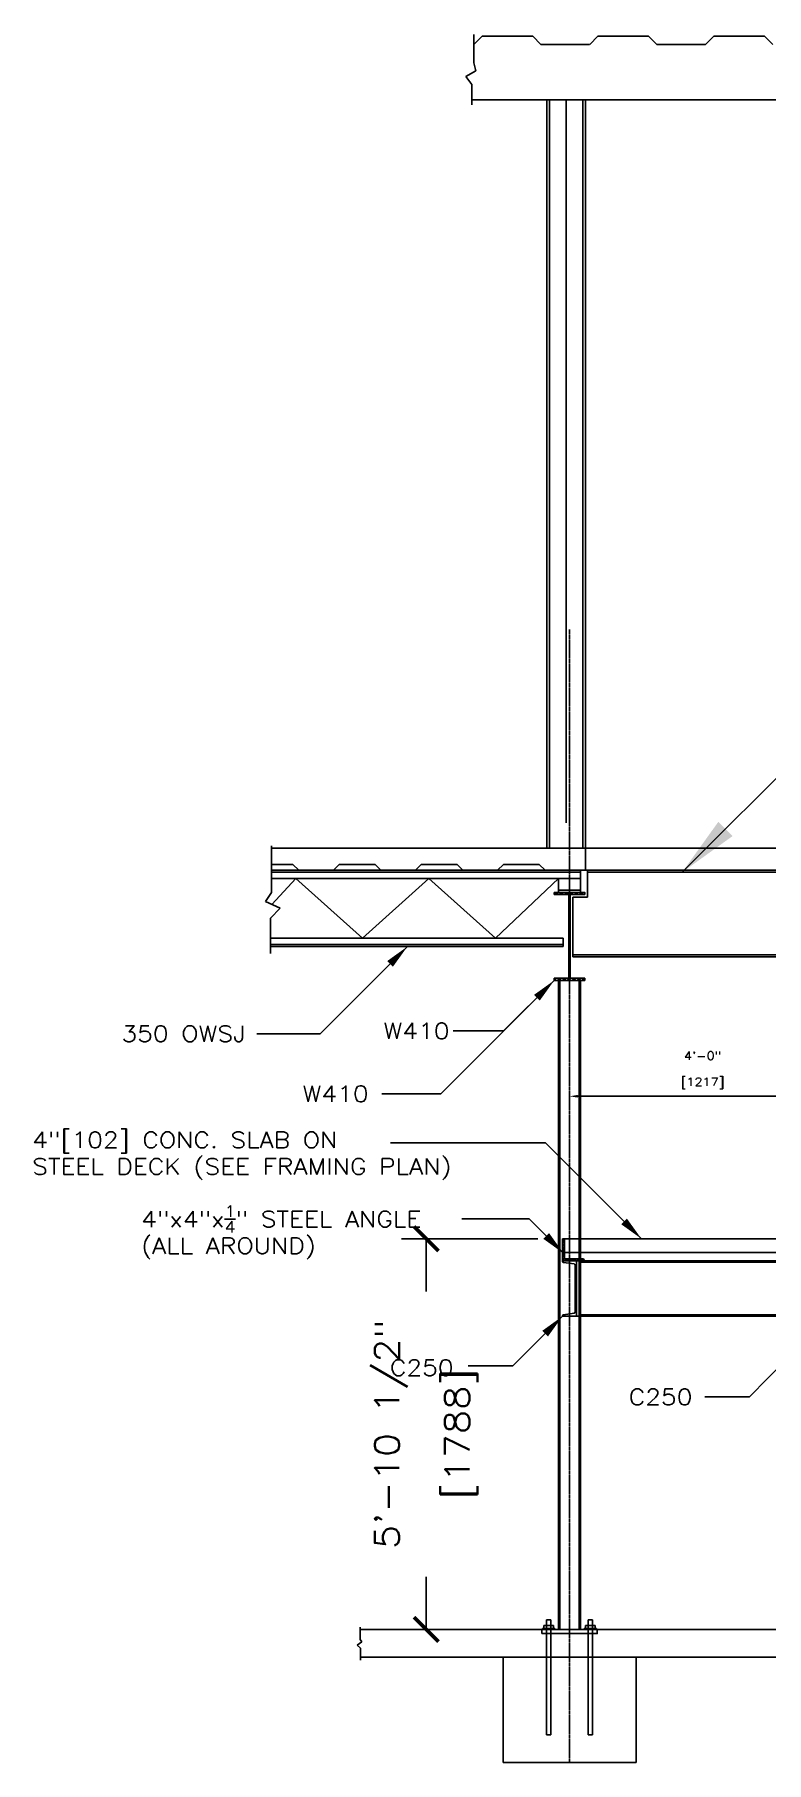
# Model space of a CAD drawing. Header units: millimetres. Extents: x 15440 to 33295, y -830 to 7310.
# Drawn here: x 15440 to 18794, y -610 to 7310 of the extents above; entities that cross this region are included whole.
import ezdxf

# ---------------------------------------------------------------- set-up
doc = ezdxf.new("R2010")
doc.units = ezdxf.units.MM
doc.header["$MEASUREMENT"] = 0
doc.linetypes.add('CENTER', pattern=[2, 1.25, -0.25, 0.25, -0.25])
for name, color, linetype in [('Arch_Detail_ANNOT_48', 7, 'Continuous'), ('Arch_Detail_DIM_48', 7, 'Continuous'), ('Arch_Section_Wall', 131, 'Continuous'), ('C-241-1', 241, 'Continuous'), ('CENTER', 1, 'CENTER'), ('L1', 1, 'Continuous'), ('LAYER131A', 131, 'Continuous'), ('ST_ANNOT_48', 7, 'Continuous'), ('ST_DIM_48', 7, 'Continuous'), ('Struc_Plan_Deck', 41, 'Continuous'), ('Struc_Section_BP', 135, 'Continuous'), ('Struc_Section_Conc', 71, 'Continuous'), ('Struc_Section_Steel', 11, 'Continuous'), ('Structural_Section_StAngle', 2, 'Continuous'), ('Structural_Steel_Deck', 41, 'Continuous'), ('Structural_Steel_Joist', 21, 'Continuous'), ('Structural_SteelBeam', 22, 'Continuous')]:
    doc.layers.add(name, color=color, linetype=linetype)
doc.styles.add('ROMANS-115', font='romans.shx', dxfattribs={"width": 1.15})
doc.dimstyles.new('12-ROMANS-115-APV', dxfattribs={"dimscale": 24, "dimtxt": 0.18, "dimasz": 0.1875, "dimexe": 0.1875, "dimexo": 0.0625, "dimgap": 0.0625, "dimtad": 1, "dimdec": 4, "dimlfac": -24, "dimzin": 1, "dimdsep": 46, "dimlunit": 4, "dimtxsty": 'ROMANS-115', "dimcen": 0.0625, "dimclrd": 256, "dimclre": 256, "dimclrt": 256, "dimadec": 0, "dimazin": 0, "dimtfac": 1, "dimtdec": 4, "dimtofl": 0, "dimtmove": 0, "dimatfit": 0, "dimfxl": 1, "dimfrac": 2, "dimtolj": 1, "dimtzin": 0, "dimarcsym": 0})
doc.dimstyles.new('12-ROMANS-115-PS-BPV', dxfattribs={"dimscale": 24, "dimtxt": 0.0625, "dimasz": 0.0625, "dimexe": 0.0625, "dimexo": 0.0625, "dimgap": 0.0625, "dimtad": 1, "dimdec": 4, "dimlfac": -24, "dimzin": 1, "dimdsep": 46, "dimlunit": 4, "dimtxsty": 'ROMANS-115', "dimcen": 0.0625, "dimclrd": 256, "dimclre": 256, "dimclrt": 256, "dimadec": 0, "dimazin": 0, "dimtfac": 1, "dimtdec": 4, "dimtofl": 0, "dimtmove": 0, "dimatfit": 0, "dimfxl": 1, "dimfrac": 2, "dimtolj": 1, "dimtzin": 0, "dimarcsym": 0})
doc.dimstyles.new('14-ROMANS-115-BPB', dxfattribs={"dimscale": 48, "dimtxt": 0.18, "dimasz": 0.1875, "dimexe": 0.1875, "dimexo": 0.0625, "dimgap": 0.0625, "dimtad": 1, "dimdec": 4, "dimlfac": -48, "dimzin": 1, "dimdsep": 46, "dimlunit": 4, "dimtxsty": 'ROMANS-115', "dimcen": 0.0625, "dimclrd": 256, "dimclre": 256, "dimclrt": 256, "dimadec": 0, "dimazin": 0, "dimtfac": 1, "dimtdec": 4, "dimtofl": 0, "dimtmove": 0, "dimatfit": 0, "dimfxl": 1, "dimfrac": 2, "dimtolj": 1, "dimtzin": 0, "dimarcsym": 0})
doc.dimstyles.new('48-ROMANS-115', dxfattribs={"dimscale": 48, "dimtxt": 0.09375, "dimasz": 0.09375, "dimexe": 0.09375, "dimexo": 0.09375, "dimgap": 0.0625, "dimtad": 0, "dimdec": 4, "dimzin": 1, "dimdsep": 46, "dimlunit": 4, "dimtxsty": 'ROMANS-115', "dimblk": 'ARCHTICK', "dimcen": 0.0625, "dimclrd": 256, "dimclre": 256, "dimclrt": 256, "dimadec": 0, "dimazin": 0, "dimtfac": 1, "dimtdec": 4, "dimtofl": 0, "dimtmove": 2, "dimatfit": 0, "dimfxl": 1, "dimfrac": 2, "dimtolj": 1, "dimtzin": 0, "dimarcsym": 0})

# ---------------------------------------------------------------- blocks, each defined once
blk = doc.blocks.new('C250x23')
at = {"layer": 'Struc_Section_Steel'}
blk.add_lwpolyline([(2.34, 0.29, -0.361844), (2.56, 0.05), (2.56, 0), (0, 0), (0, 10), (2.56, 10), (2.56, 9.95, -0.361844), (2.34, 9.71), (0.46, 9.45, 0.374734), (0.24, 9.2), (0.24, 0.8, 0.374734), (0.46, 0.55)], format="xyb", close=True, dxfattribs=at)
blk = doc.blocks.new('*D12')
at = {"layer": 'DEFPOINTS', "color": 0}
for p in [(17891.6, 2485.2), (19110.8, 2485.2), (19110.8, 2443.6)]:
    blk.add_point(p, dxfattribs=at)
at = {"layer": 'ST_DIM_48', "lineweight": -2}
for p, q in [((17891.6, 2447.7), (17891.6, 2406.1)), ((17929.1, 2443.6), (19073.3, 2443.6)), ((19110.8, 2447.7), (19110.8, 2406.1))]:
    blk.add_line(p, q, dxfattribs=at)
at = {"layer": 'ST_DIM_48'}
for points in [[(17929.1, 2449.8), (17929.1, 2437.3), (17891.6, 2443.6)], [(19073.3, 2449.8), (19073.3, 2437.3), (19110.8, 2443.6)]]:
    blk.add_solid(points, dxfattribs=at)
at = {"layer": 'ST_DIM_48', "char_height": 37.5, "attachment_point": 5, "style": 'ROMANS-115'}
for s, insert in [('\\A1;4\'-0"', (18501.2, 2629.3)), ('\\A1;[1217]', (18501.2, 2503.4))]:
    blk.add_mtext(s, dxfattribs=dict(at, insert=insert))
blk = doc.blocks.new('_ArchTick')
at = {"color": 0, "linetype": 'ByBlock', "const_width": 0.15}
blk.add_lwpolyline([(-0.5, -0.5), (0.5, 0.5)], dxfattribs=at)
blk = doc.blocks.new('*D16')
at = {"layer": 'Arch_Detail_DIM_48', "lineweight": -2}
for p, q in [((17746.6, 1790.7), (17122.1, 1790.7)), ((17234.6, 1790.7), (17234.6, 1549.5)), ((17234.6, 0), (17234.6, 241.2)), ((17746.6, 0), (17122.1, 0))]:
    blk.add_line(p, q, dxfattribs=at)
at = {"layer": 'DEFPOINTS', "color": 0}
for p in [(17859.1, 1790.7), (17234.6, 0), (17859.1, 0)]:
    blk.add_point(p, dxfattribs=at)
at = {"layer": 'Arch_Detail_DIM_48', "lineweight": -2, "xscale": 112.5, "yscale": 112.5, "zscale": 112.5}
for p, rotation in [((17234.6, 1790.7), 90), ((17234.6, 0), 270)]:
    blk.add_blockref('_ArchTick', p, dxfattribs=dict(at, rotation=rotation))
at = {"layer": 'Arch_Detail_DIM_48', "char_height": 112.5, "attachment_point": 5, "rotation": 90, "style": 'ROMANS-115'}
for s, insert in [('\\A1;5\'-10 1/2"', (17073.8, 895.3)), ('\\A1;[1788]', (17395.3, 895.3))]:
    blk.add_mtext(s, dxfattribs=dict(at, insert=insert))

msp = doc.modelspace()

# ---------------------------------------------------------------- hatches: boundary and pattern name
at = {"layer": 'Structural_Section_StAngle'}
h = msp.add_hatch(dxfattribs=at)
h.set_pattern_fill('STEEL', color=256, scale=76.2, style=0)
h.set_pattern_definition([(45, (-207406.458, -85787.97), (-6.7351921, 6.7351921), []), (45, (-207406.458, -85783.208), (-6.7351921, 6.7351921), [])])
h.paths.add_polyline_path([(17868.61, 1698.62), (17868.61, 1781.17, 0.4142136), (17859.09, 1790.7), (17859.09, 1689.1), (17960.69, 1689.1, 0.4142136), (17951.16, 1698.62)])
at = {"layer": 'Structural_SteelBeam'}
h = msp.add_hatch(dxfattribs=at)
h.set_pattern_fill('STEEL', color=256, scale=127, style=0)
h.set_pattern_definition([(135, (21953.639, 3783.442), (11.22532, 11.22532), []), (135, (21953.639, 3791.38), (11.22532, 11.22532), [])])
h.paths.add_polyline_path([(17961.45, 3378.2), (17961.45, 3368.68), (17894.78, 3368.68), (17894.78, 2984.5), (17961.45, 2984.5), (17961.45, 2974.98), (17891.6, 2974.98), (17891.6, 3378.2)])
h.paths.add_polyline_path([(17821.75, 3368.68), (17821.75, 3378.2), (17891.6, 3378.2), (17891.6, 2974.98), (17821.75, 2974.98), (17821.75, 2984.5), (17888.43, 2984.5), (17888.43, 3368.68)])

# ---------------------------------------------------------------- linework, layer by layer
at = {"layer": 'Arch_Section_Wall', "ltscale": 0.1}
for p, q in [((17453.11, 7309.68), (17453.11, 7180.06)), ((17462.16, 7143.88), (17416.9, 7116.75)), ((17453.11, 7180.06), (17462.16, 7143.88)), ((17416.9, 7116.75), (17444.06, 7080.58)), ((17444.06, 7080.58), (17444.06, 6987.13)), ((17444.06, 7010.4), (23074.26, 7010.4)), ((17786.83, 3581.4), (17786.83, 7010.4)), ((17799.53, 3581.4), (17799.53, 7010.4)), ((17875.73, 3696.51), (17875.73, 7010.4)), ((17951.93, 3581.4), (17951.93, 7010.4)), ((17964.63, 3581.4), (17964.63, 7010.4))]:
    msp.add_line(p, q, dxfattribs=at)
at = {"layer": 'C-241-1'}
for p, q in [((17767.88, 4.71), (17824.82, 4.71)), ((17767.88, 4.71), (17767.88, 0)), ((17767.88, 0), (17824.82, 0)), ((17774.23, 17.28), (17818.47, 17.28)), ((17774.23, 17.28), (17774.23, 4.71)), ((17786.8, 43.73), (17786.8, 17.28)), ((17786.8, 43.73), (17805.9, 43.73)), ((17805.9, 43.73), (17805.9, 17.28)), ((17818.47, 17.28), (17818.47, 4.71)), ((17824.82, 4.71), (17824.82, 0)), ((18015.32, 4.71), (17958.38, 4.71)), ((17958.38, 4.71), (17958.38, 0)), ((18015.32, 0), (17958.38, 0)), ((18008.97, 17.28), (17964.73, 17.28)), ((17964.73, 17.28), (17964.73, 4.71)), ((17977.3, 43.73), (17977.3, 17.28)), ((17996.4, 43.73), (17977.3, 43.73)), ((17996.4, 43.73), (17996.4, 17.28)), ((18008.97, 17.28), (18008.97, 4.71)), ((18015.32, 4.71), (18015.32, 0))]:
    msp.add_line(p, q, dxfattribs=at)
at = {"layer": 'C-241-1', "ltscale": 10}
for p, q in [((17786.8, 17.28), (17786.8, -482.6)), ((17805.9, 17.28), (17805.9, -482.6)), ((17977.3, 17.28), (17977.3, -482.6)), ((17996.4, 17.28), (17996.4, -482.6)), ((17786.8, -482.6), (17805.9, -482.6)), ((17996.4, -482.6), (17977.3, -482.6))]:
    msp.add_line(p, q, dxfattribs=at)
at = {"layer": 'CENTER', "ltscale": 5}
msp.add_line((17891.6, -609.6), (17891.6, 4583.55), dxfattribs=at)
at = {"layer": 'L1'}
for p, q in [((16525.2, 3591.56), (16525.2, 3377.2)), ((16525.2, 3377.2), (16498.34, 3336.95)), ((16498.34, 3336.95), (16565.48, 3305.68)), ((16565.48, 3305.68), (16520.72, 3260.13)), ((16520.72, 3260.13), (16520.72, 3098.52))]:
    msp.add_line(p, q, dxfattribs=at)
at = {"layer": 'LAYER131A'}
for p, q in [((17840.8, 2974.98), (17840.8, 0)), ((17942.4, 2974.98), (17942.4, 0))]:
    msp.add_line(p, q, dxfattribs=at)
at = {"layer": 'Struc_Plan_Deck'}
for p, q in [((17453.11, 7264.4), (17490.59, 7301.88)), ((17490.59, 7301.88), (17722.76, 7301.88)), ((17760.24, 7264.4), (17722.76, 7301.88)), ((17984.27, 7264.4), (18021.75, 7301.88)), ((18021.75, 7301.88), (18253.92, 7301.88)), ((18291.4, 7264.4), (18253.92, 7301.88)), ((18515.43, 7264.4), (18552.91, 7301.88)), ((18552.91, 7301.88), (18785.08, 7301.88)), ((18822.56, 7264.4), (18785.08, 7301.88)), ((17760.24, 7264.4), (17983.19, 7264.4)), ((18291.4, 7264.4), (18514.35, 7264.4))]:
    msp.add_line(p, q, dxfattribs=at)
at = {"layer": 'Struc_Section_BP', "ltscale": 2}
msp.add_lwpolyline([(17764.6, -19.05), (18018.6, -19.05), (18018.6, 0), (17764.6, 0)], close=True, dxfattribs=at)
at = {"layer": 'Struc_Section_Conc', "ltscale": 2}
for p, q in [((17964.63, 3581.4), (16525.2, 3581.4)), ((17964.63, 3479.8), (17964.63, 3581.4)), ((17964.63, 3581.4), (21678.08, 3581.4)), ((16525.2, 3506.35), (16624.13, 3506.35)), ((16650.68, 3479.8), (16624.13, 3506.35)), ((16809.36, 3479.8), (16835.91, 3506.35)), ((16835.91, 3506.35), (17000.36, 3506.35)), ((17026.92, 3479.8), (17000.36, 3506.35)), ((17185.6, 3479.8), (17212.15, 3506.35)), ((17212.15, 3506.35), (17376.6, 3506.35)), ((17403.15, 3479.8), (17376.6, 3506.35)), ((17561.84, 3479.8), (17588.39, 3506.35)), ((17588.39, 3506.35), (17752.84, 3506.35)), ((17779.39, 3479.8), (17752.84, 3506.35)), ((16650.68, 3479.8), (16808.6, 3479.8)), ((16809.36, 3479.8), (16731.97, 3479.8)), ((17026.92, 3479.8), (17184.84, 3479.8)), ((17185.6, 3479.8), (17108.2, 3479.8)), ((17403.15, 3479.8), (17561.08, 3479.8)), ((17561.84, 3479.8), (17484.44, 3479.8)), ((17964.63, 3479.8), (17779.39, 3479.8)), ((17964.63, 3479.8), (21489.39, 3479.8)), ((17974.15, 3479.8), (21353.83, 3479.8)), ((17974.15, 3479.8), (17974.15, 3355.98)), ((17974.15, 3470.27), (21474.19, 3470.27)), ((17907.48, 3355.98), (17907.48, 3082.92)), ((17974.15, 3355.98), (17907.48, 3355.98)), ((17907.48, 3092.45), (20871.28, 3092.45)), ((17907.48, 3082.92), (20856.08, 3082.92)), ((19078.29, 1790.7), (17859.09, 1790.7)), ((16932.55, 9.71), (16932.55, -45.59)), ((16932.55, 0), (23239.89, 0)), ((16940.46, -56.46), (16918.71, -72.26)), ((16918.71, -72.26), (16933.54, -85.1)), ((16932.55, -45.59), (16940.46, -56.46)), ((16933.54, -85.1), (16933.54, -140.9)), ((16933.54, -127), (23240.88, -127)), ((17586.8, -609.6), (17586.8, -127)), ((18196.4, -609.6), (18196.4, -127)), ((17586.8, -609.6), (18196.4, -609.6))]:
    msp.add_line(p, q, dxfattribs=at)
at = {"layer": 'Struc_Section_Conc', "ltscale": 20}
msp.add_line((19133.79, 1727.2), (17868.61, 1727.2), dxfattribs=at)
at = {"layer": 'Struc_Section_Steel', "ltscale": 4}
for p, q in [((17847.15, 2974.98), (17847.15, 0)), ((17936.05, 2974.98), (17936.05, 0))]:
    msp.add_line(p, q, dxfattribs=at)
at = {"layer": 'Struc_Section_Steel', "ltscale": 2}
for p, q in [((19078.29, 1689.1), (17924.11, 1689.1)), ((19063.18, 1682.75), (17942.4, 1682.75)), ((19063.18, 1435.1), (17924.11, 1435.1)), ((19063.18, 1441.45), (17942.4, 1441.45))]:
    msp.add_line(p, q, dxfattribs=at)
at = {"layer": 'Structural_Section_StAngle', "ltscale": 5}
for p, q in [((17859.09, 1689.1), (17859.09, 1790.7)), ((17868.61, 1698.62), (17868.61, 1781.17)), ((17859.09, 1689.1), (17960.69, 1689.1)), ((17868.61, 1698.62), (17951.16, 1698.62))]:
    msp.add_line(p, q, dxfattribs=at)
at = {"layer": 'Structural_Section_StAngle'}
msp.add_line((17859.09, 1790.7), (17859.09, 1790.7), dxfattribs=at)
at = {"layer": 'Structural_Section_StAngle', "ltscale": 5}
for centre, start in [((17859.09, 1781.17), 360), ((17951.16, 1689.1), 0)]:
    msp.add_arc(centre, 9.52, start, 90, dxfattribs=at)
at = {"layer": 'Structural_Steel_Deck'}
msp.add_line((16809.36, 3479.8), (16731.97, 3479.8), dxfattribs=at)
at = {"layer": 'Structural_Steel_Joist'}
for p, q in [((17942.4, 3479.8), (16525.2, 3479.8)), ((17942.4, 3470.27), (16525.2, 3470.27)), ((17942.4, 3441.7), (16525.2, 3441.7)), ((16528.02, 3323.13), (16637.48, 3441.7)), ((16637.48, 3441.7), (16942.28, 3167.89)), ((16942.28, 3167.89), (17247.08, 3441.7)), ((17247.08, 3441.7), (17551.88, 3167.89)), ((17551.88, 3167.89), (17840.8, 3441.7)), ((17840.8, 3378.2), (17840.8, 3441.7)), ((17942.4, 3378.2), (17942.4, 3479.8)), ((17840.8, 3387.73), (17942.4, 3387.73)), ((17942.4, 3378.2), (17840.8, 3378.2)), ((16520.72, 3167.89), (17863.03, 3167.89)), ((17863.03, 3167.89), (17863.03, 3129.79)), ((16520.72, 3139.31), (17863.03, 3139.31)), ((16520.72, 3129.79), (17863.03, 3129.79))]:
    msp.add_line(p, q, dxfattribs=at)
at = {"layer": 'Structural_SteelBeam'}
for p, q in [((17961.45, 3378.2), (17821.75, 3378.2)), ((17821.75, 3378.2), (17821.75, 3368.68)), ((17888.43, 3368.68), (17821.75, 3368.68)), ((17888.43, 3368.68), (17888.43, 2984.5)), ((17894.78, 3368.68), (17894.78, 2984.5)), ((17961.45, 3368.68), (17894.78, 3368.68)), ((17961.45, 3378.2), (17961.45, 3368.68)), ((17888.43, 2984.5), (17821.75, 2984.5)), ((17821.75, 2984.5), (17821.75, 2974.98)), ((17961.45, 2974.98), (17821.75, 2974.98)), ((17961.45, 2984.5), (17894.78, 2984.5)), ((17961.45, 2984.5), (17961.45, 2974.98))]:
    msp.add_line(p, q, dxfattribs=at)

# ---------------------------------------------------------------- block references
at = {"layer": 'Struc_Section_Steel', "ltscale": 2, "xscale": -25.4, "yscale": 25.4, "zscale": 25.4}
msp.add_blockref('C250x23', (17924.11, 1435.1), dxfattribs=at)

# ---------------------------------------------------------------- texts
at = {"layer": 'Arch_Detail_ANNOT_48', "ltscale": 0.1, "insert": (17038.87, 2779.51), "char_height": 73.152, "attachment_point": 1, "style": 'ROMANS-115'}
msp.add_mtext('\\A1;W410', dxfattribs=at)
at = {"layer": 'ST_ANNOT_48', "char_height": 73.152, "attachment_point": 1, "style": 'ROMANS-115'}
for s, insert in [('\\A1;350 OWSJ', (15838.13, 2766.68)), ('\\A1;W410', (16668.22, 2491.31)), ('\\A1;4"[102] CONC. SLAB ON\\PSTEEL DECK (SEE FRAMING PLAN)', (15429.17, 2280.25)), ('\\A1;4"x4"x{\\H0.7x;\\S1/4;}" STEEL ANGLE\\P(ALL AROUND)', (15928.67, 1942.36)), ('C250', (17068.33, 1236.1)), ('C250', (18162.74, 1102.03))]:
    msp.add_mtext(s, dxfattribs=dict(at, insert=insert))

# ---------------------------------------------------------------- dimensions: what is measured, and where the dimension line sits
at = {"layer": 'Arch_Detail_DIM_48', "ltscale": 0.1}
dim = msp.add_linear_dim(base=(17234.55, 0), p1=(17859.09, 1790.7), p2=(17859.09, 0), angle=90, dimstyle='48-ROMANS-115', override={"dimscale": 1200, "dimdec": 1, "dimlfac": 0.0393, "dimpost": '\\X'}, dxfattribs=at)
dim.commit()
dim.dimension.update_dxf_attribs({"geometry": '*D16', "text_midpoint": (17234.55, 895.35)})
at = {"layer": 'ST_DIM_48'}
dim = msp.add_linear_dim(base=(19110.8, 2443.59), p1=(17891.6, 2485.22), p2=(19110.8, 2485.22), dimstyle='12-ROMANS-115-PS-BPV', override={"dimscale": 600, "dimdec": 1, "dimlfac": 0.0393, "dimpost": '\\X'}, dxfattribs=at)
dim.commit()
dim.dimension.update_dxf_attribs({"geometry": '*D12', "text_midpoint": (18501.2, 2569.48)})

# ---------------------------------------------------------------- leaders
at = {"layer": 'Arch_Detail_ANNOT_48', "ltscale": 0.1, "annotation_type": 0, "has_hookline": 1}
for points, override, hookline_direction, text_width in [([(18407.65, 3470.27), (19161.43, 4224.06), (19571.1, 4224.06)], {"dimscale": 1500, "dimtad": 0}, 0, 236.35), ([(17821.75, 2974.98), (17589.71, 2742.93), (17358.34, 2742.93)], {"dimscale": 600, "dimtad": 0}, 1, 316.47)]:
    msp.add_leader(points, dimstyle='14-ROMANS-115-BPB', override=override, dxfattribs=dict(at, hookline_direction=hookline_direction, text_width=text_width))
at = {"layer": 'ST_ANNOT_48', "annotation_type": 0, "has_hookline": 1, "hookline_direction": 1}
for points, override, text_width in [([(17148.64, 3129.79), (16748.95, 2730.1), (16458.1, 2730.15)], {"dimscale": 600, "dimtad": 0}, 624.93), ([(17821.75, 2974.98), (17301.51, 2454.73), (17030.67, 2454.39)], {"dimscale": 600, "dimgap": 0, "dimtad": 0}, 316.47)]:
    msp.add_leader(points, dimstyle='12-ROMANS-115-APV', override=override, dxfattribs=dict(at, text_width=text_width))
at = {"layer": 'ST_ANNOT_48'}
for points in [[(18220.82, 1790.7), (17780.93, 2230.58), (17071.31, 2230.58)], [(17864.61, 1723.46), (17706.51, 1881.56), (17398.64, 1881.56)], [(17859.09, 1435.1), (17632.14, 1208.15), (17427.82, 1208.15)], [(19078.29, 1435.1), (18715.77, 1066.11), (18511.45, 1066.11)]]:
    msp.add_leader(points, dimstyle='12-ROMANS-115-APV', override={"dimscale": 600}, dxfattribs=at)

doc.saveas('drawing.dxf')
